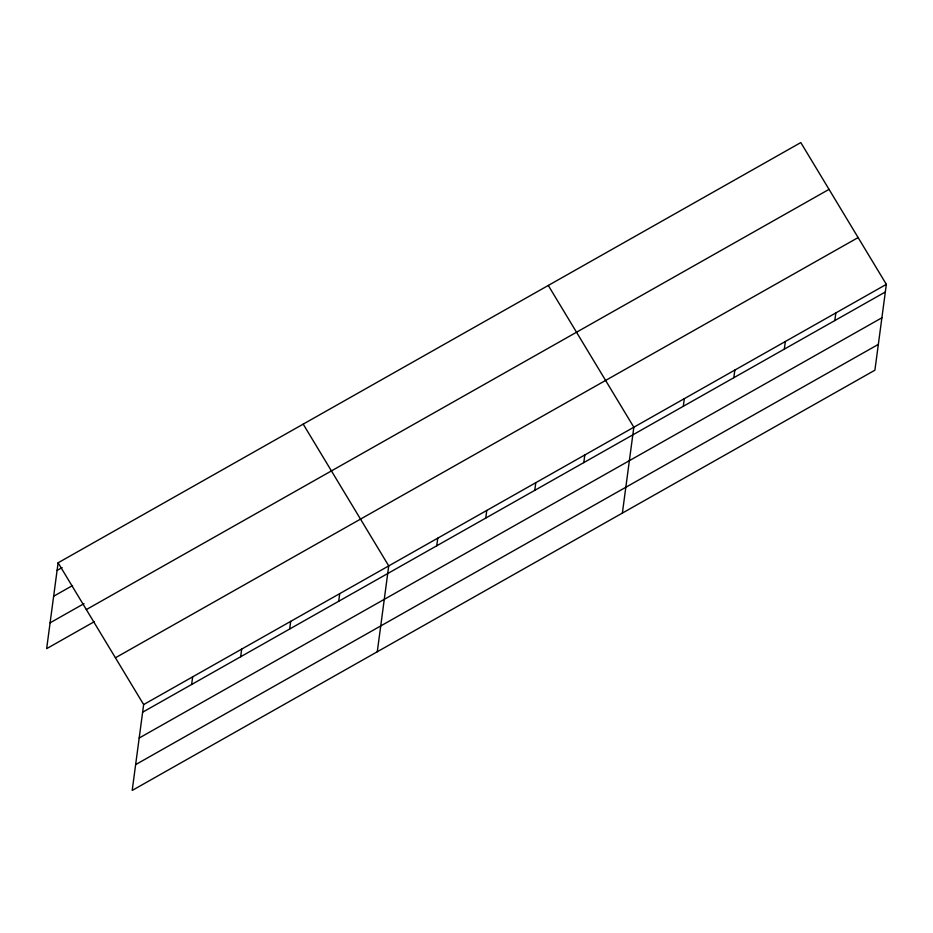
<?xml version="1.0" encoding="UTF-8"?>
<svg xmlns="http://www.w3.org/2000/svg" width="933" height="933" viewBox="0 0 933 933"><rect width="100%" height="100%" fill="white"/><g stroke="black" fill="none" stroke-linecap="round" stroke-linejoin="round"><path stroke-width="1.4" d="M58.103 562.797L143.647 704.578L132.194 790.426L874.897 370.203L886.35 284.355L800.806 142.574L58.103 562.797L46.65 648.645L94.408 621.623M191.638 684.472L192.664 676.845M240.667 656.739L241.682 649.111M289.685 629.005L290.699 621.366M338.702 601.272L339.717 593.633M377.282 651.747L388.734 565.899L303.202 424.13M436.737 545.805L437.752 538.166M485.755 518.072L486.769 510.433M534.772 490.338L535.787 482.699M583.79 462.593L584.816 454.966M622.381 513.08L633.834 427.232L548.289 285.451M683.318 406.287L684.332 398.648M733.816 377.713L734.842 370.074M784.326 349.14L785.341 341.501M834.825 320.567L835.851 312.928M57.088 570.436L62.114 567.591M53.648 596.245L72.494 585.574M50.09 622.836L84.028 603.639M86.337 609.587L829.04 189.364M115.412 657.788L858.127 237.565M143.647 704.578L886.35 284.355M142.621 712.217L885.335 291.982M139.18 738.026L881.883 317.791M135.635 764.617L878.338 344.394"/></g></svg>
